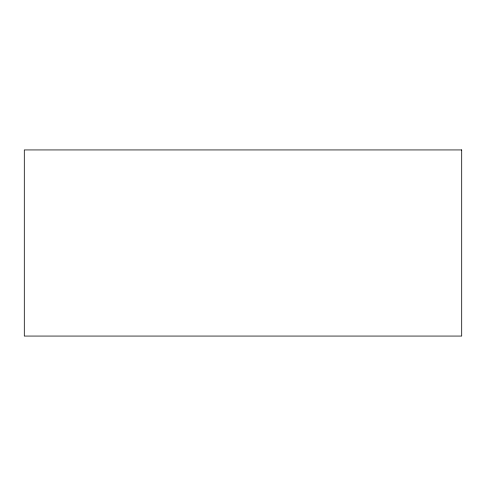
<?xml version="1.0" encoding="UTF-8"?>
<svg xmlns="http://www.w3.org/2000/svg" width="486" height="486" viewBox="0 0 486 486"><rect width="100%" height="100%" fill="white"/><g stroke="black" fill="none" stroke-linecap="round" stroke-linejoin="round"><path stroke-width="0.73" d="M461.7 149.937L24.3 149.937L24.3 336.063L461.7 336.063L461.7 149.937"/></g></svg>
